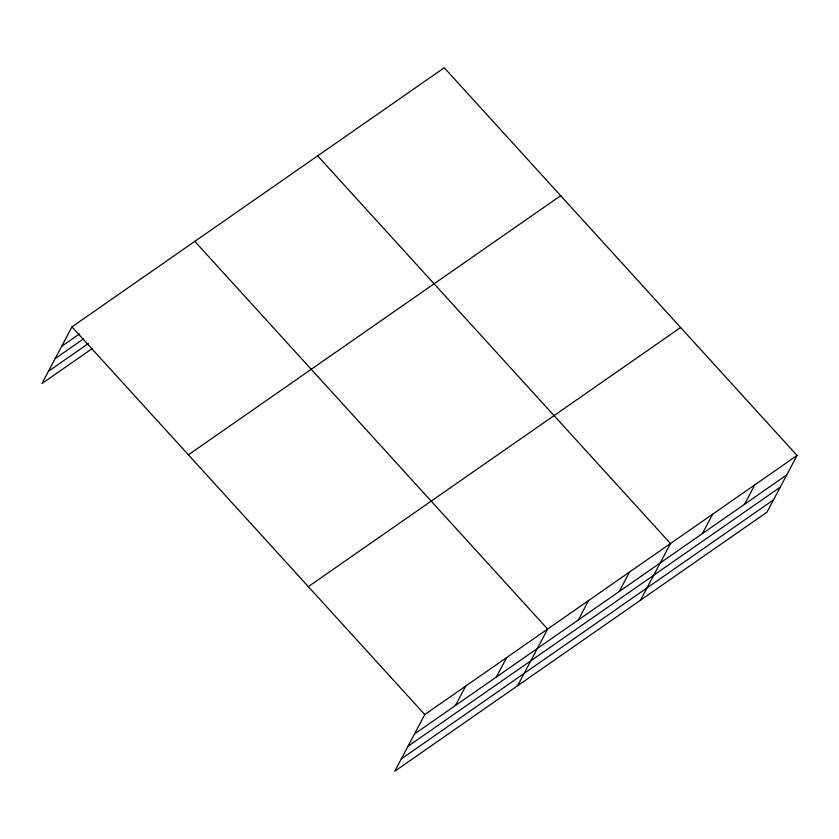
<?xml version="1.0" encoding="UTF-8"?>
<svg xmlns="http://www.w3.org/2000/svg" width="839" height="839" viewBox="0 0 839 839"><rect width="100%" height="100%" fill="white"/><g stroke="black" fill="none" stroke-linecap="round" stroke-linejoin="round"><path stroke-width="1.26" d="M797.05 455.451L424.765 714.566L394.76 771.24L767.045 512.115L797.05 455.451L444.24 67.76L71.955 326.885L41.95 383.549L92.353 348.468M455.409 705.526L465.718 686.061M496.363 677.021L506.672 657.566M517.611 685.725L547.615 629.061L194.805 241.37M578.27 620.021L588.569 600.556M619.213 591.516L629.523 572.051M640.472 600.221L670.476 543.546L317.666 155.865M702.358 533.646L712.668 514.181M744.55 504.281L754.859 484.816M61.646 346.35L79.506 333.922M55.154 358.62L83.501 338.893M48.452 371.278L88.357 343.497M188.387 454.822L560.672 195.697M308.343 586.629L680.618 327.514M414.456 734.031L786.741 474.905M407.964 746.311L780.239 487.186M401.262 758.959L773.548 499.834M71.955 326.885L424.765 714.566"/></g></svg>
